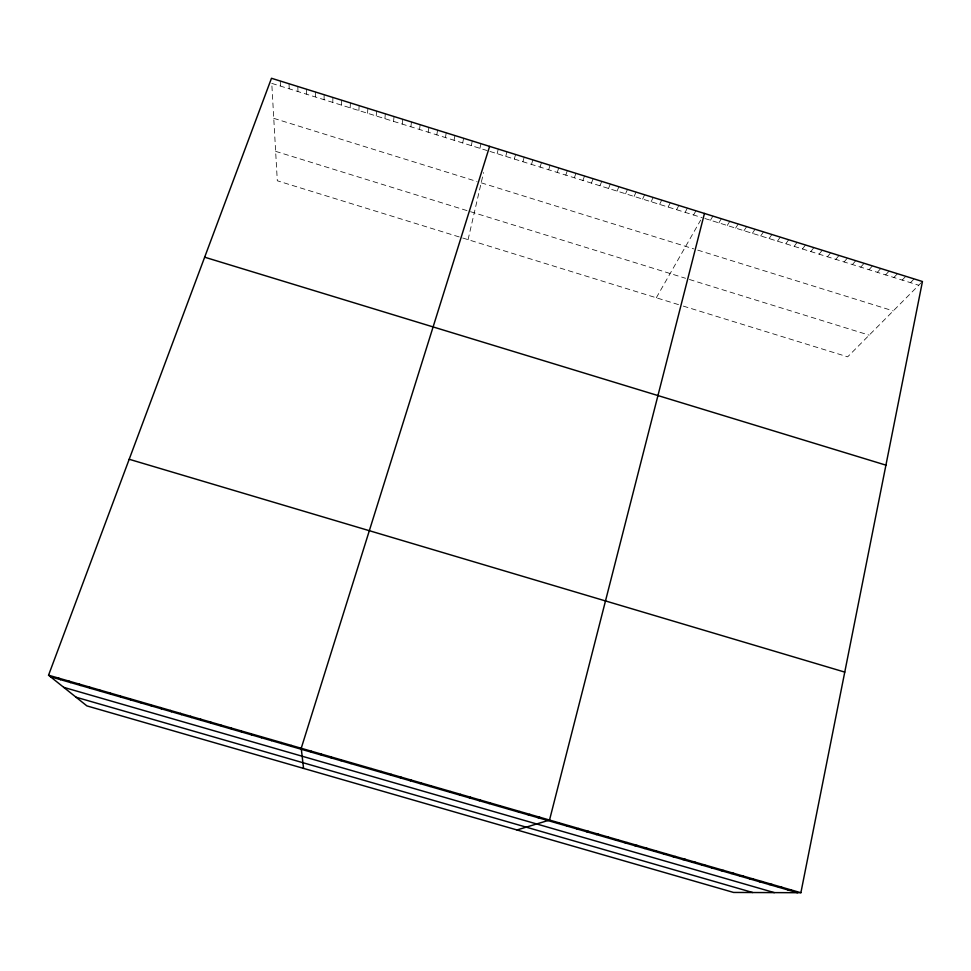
<?xml version="1.0" encoding="UTF-8"?>
<svg xmlns="http://www.w3.org/2000/svg" width="971" height="971" viewBox="0 0 971 971"><rect width="100%" height="100%" fill="white"/><g stroke="black" fill="none" stroke-linecap="round" stroke-linejoin="round"><path stroke-width="0.73" stroke-dasharray="4.86 3.64" d="M324.096 99.697L324.132 94.709M332.798 102.416L332.895 97.44M341.489 105.123L341.646 100.183M350.179 107.842L350.385 102.914M358.869 110.548L359.136 105.633M367.548 113.255L367.863 108.364M376.226 115.962L376.602 111.095M384.904 118.668L385.317 113.813M393.571 121.375L394.044 116.532M402.225 124.082L402.759 119.263M410.879 126.776L411.473 121.982M419.533 129.471L420.176 124.689M428.175 132.177L428.866 127.407M436.816 134.872L437.569 130.126M445.446 137.566L446.247 132.833M454.076 140.261L454.938 135.552M462.706 142.943L463.616 138.258M471.323 145.638L472.282 140.965M479.941 148.32L480.948 143.672M468.071 239.667L483.57 172.522M497.152 153.697L498.269 149.073M505.745 156.38L506.923 151.779M514.339 159.062L515.565 154.474M522.92 161.732L524.206 157.168M531.501 164.415L532.848 159.875M540.082 167.085L541.478 162.57M548.651 169.767L550.096 165.252M557.22 172.437L558.726 167.947M565.79 175.108L567.331 170.641M574.346 177.778L575.949 173.324M582.891 180.448L584.554 176.006M591.436 183.118L593.147 178.7M599.981 185.777L601.741 181.383M608.514 188.447L610.334 184.065M617.046 191.105L618.915 186.735M625.567 193.763L627.497 189.418M634.087 196.421L636.066 192.1M642.608 199.079L644.635 194.77M651.116 201.737L653.192 197.441M659.625 204.383L661.749 200.111M668.121 207.041L670.306 202.781M676.617 209.687L678.85 205.451M685.101 212.346L687.395 208.122M693.585 214.992L695.928 210.78M656.311 297.769L700.661 220.101M710.469 220.247L712.908 216.084M718.856 222.869L721.344 218.718M727.243 225.49L729.791 221.352M735.617 228.1L738.215 223.985M743.992 230.71L746.65 226.619M752.367 233.331L755.062 229.241M760.73 235.941L763.485 231.875M769.093 238.55L771.896 234.496M777.455 241.148L780.296 237.13M785.806 243.757L788.707 239.752M794.144 246.367L797.094 242.374M802.483 248.964L805.493 244.983M810.821 251.562L813.88 247.605M819.148 254.171L822.255 250.227M827.474 256.769L830.63 252.836M835.8 259.354L839.005 255.458M844.115 261.952L847.38 258.068M852.429 264.549L855.73 260.677M860.731 267.134L864.093 263.287M869.033 269.732L872.443 265.896M877.335 272.317L880.794 268.494M885.625 274.902L889.133 271.103M893.915 277.488L897.471 273.701M902.193 280.073L905.797 276.31M910.47 282.658L914.124 278.908M921.528 282.44L847.659 356.83L682.212 305.768M275.63 151.342L685.562 278.289M689.41 279.478L869.191 335.153M678.523 304.627L277.305 180.776L271.856 84.865M273.749 118.341L477.077 181.541M481.191 182.815L693.707 248.867M697.724 250.117L893.271 310.902M271.759 83.372L487.114 150.566M489.979 151.452L702.069 217.638M704.873 218.511L918.736 285.243M280.267 81.018L280.498 86.091M289.042 83.761L289.224 88.822M297.83 86.504L297.951 91.541M306.605 89.235L306.666 94.26M315.369 91.978L315.381 96.979"/><path stroke-width="1.46" d="M321.219 755.025L321.255 754.054M331.16 757.902L331.257 756.943M341.076 760.766L341.246 759.832M800.881 892.725L922.45 281.505L271.479 78.275L48.55 675.209L86.904 705.905L733.578 892.446L800.881 892.725L48.55 675.209M704.461 213.45L549.525 820.058L516.985 829.962M350.992 763.631L351.235 762.721M489.615 146.378L301.228 748.265L303.559 768.401M360.896 766.495L361.212 765.609M370.801 769.36L371.189 768.486M380.705 772.224L381.154 771.375M390.585 775.089L391.107 774.251M400.465 777.941L401.059 777.128M410.345 780.793L411.012 780.004M420.212 783.646L420.953 782.881M430.08 786.498L430.881 785.745M439.924 789.35L440.81 788.622M449.779 792.19L450.726 791.486M459.623 795.043L460.63 794.351M469.454 797.883L470.534 797.215M479.273 800.723L480.439 800.08M489.093 803.563L490.331 802.932M498.912 806.403L500.211 805.796M508.719 809.231L510.091 808.649M518.514 812.072L519.958 811.501M528.309 814.9L529.814 814.353M538.104 817.728L539.67 817.206M557.56 823.347L559.272 822.874M567.234 826.151L569.018 825.69M576.908 828.943L578.752 828.506M586.569 831.734L588.487 831.322M596.218 834.526L598.209 834.125M605.868 837.318L607.931 836.941M615.517 840.109L617.641 839.745M625.154 842.889L627.339 842.549M634.779 845.68L637.037 845.353M644.404 848.46L646.722 848.156M654.017 851.239L656.408 850.96M663.63 854.019L666.094 853.752M673.231 856.798L675.755 856.556M682.831 859.566L685.429 859.347M692.42 862.345L695.078 862.139M702.009 865.112L704.728 864.93M711.585 867.88L714.377 867.722M721.15 870.647L724.014 870.502M730.714 873.415L733.651 873.293M740.278 876.17L743.276 876.073M749.83 878.937L752.889 878.852M759.371 881.692L762.502 881.632M768.911 884.447L772.103 884.411M778.439 887.203L781.704 887.178M787.967 889.958L791.292 889.958M50.492 676.763L797.482 892.713M63.71 687.347L774.324 892.616M76.029 697.214L752.695 892.519M129.192 459.271L844.758 672.102M204.65 257.194L885.928 465.145M58.746 678.159L60.615 679.688M68.929 681.096L70.725 682.613M79.112 684.045L80.824 685.538M89.283 686.983L90.922 688.451M99.443 689.92L101.008 691.364M109.602 692.857L111.095 694.289M119.749 695.794L121.169 697.202M129.896 698.732L131.243 700.103M140.03 701.657L141.305 703.016M150.153 704.582L151.355 705.929M160.276 707.507L161.404 708.83M170.386 710.432L171.442 711.731M180.497 713.357L181.48 714.632M190.595 716.282L191.505 717.533M200.694 719.195L201.531 720.421M210.768 722.108L211.544 723.322M220.854 725.021L221.546 726.211M230.928 727.934L231.547 729.1M240.99 730.847L241.536 731.988M251.04 733.76L251.525 734.877M261.09 736.661L261.502 737.766M271.14 739.562L271.467 740.642M281.177 742.463L281.432 743.531M291.203 745.364L291.397 746.408M311.242 751.166L311.29 752.161"/></g></svg>
